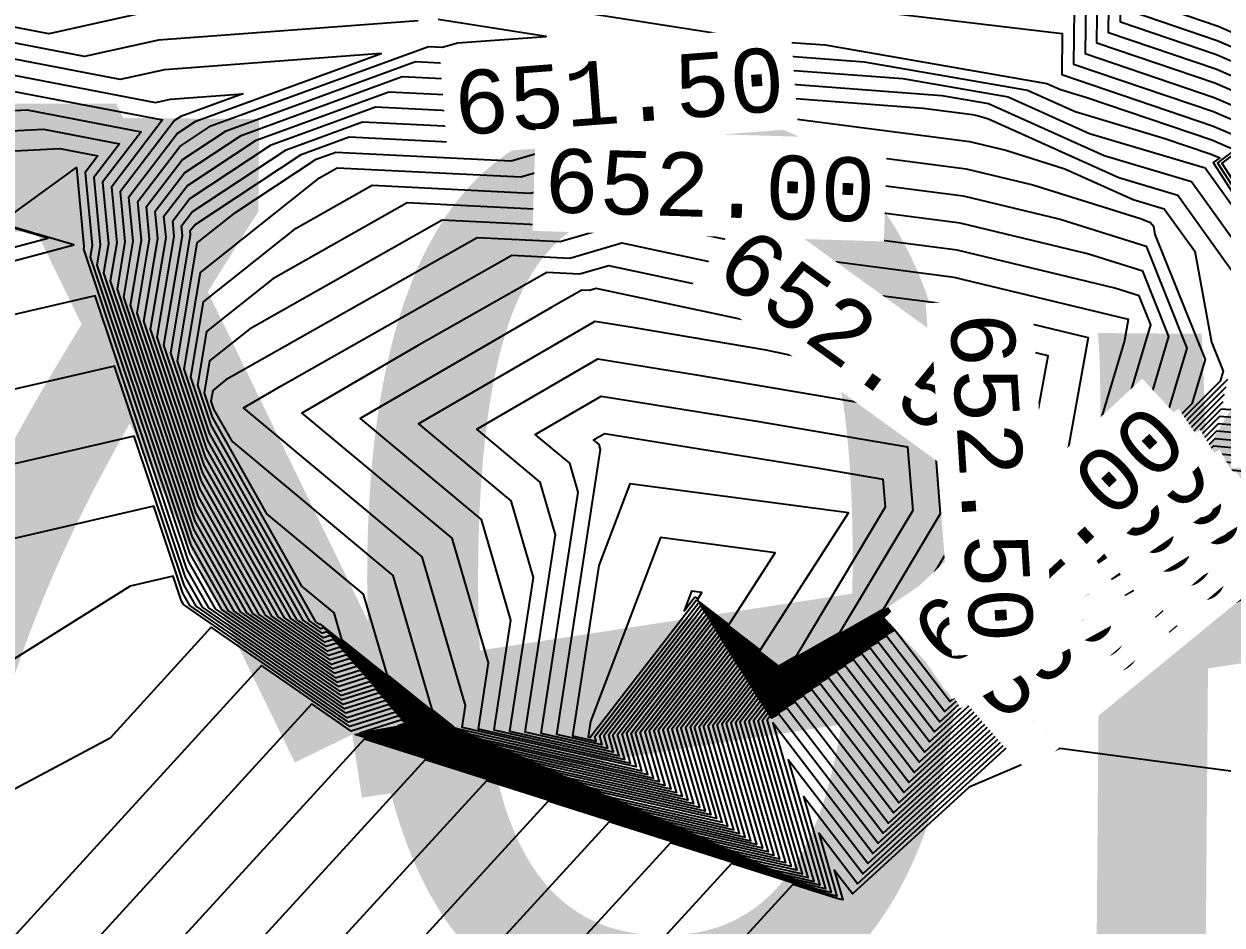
# Model space of a CAD drawing. Header units: inches. Extents: x 533200 to 542759, y 3594234 to 3596688.
# Drawn here: x 535918.295 to 535922.985, y 3595743.134 to 3595746.663 of the extents above; entities that cross this region are included whole.
import ezdxf
from ezdxf.enums import TextEntityAlignment as Align

# ---------------------------------------------------------------- set-up
doc = ezdxf.new("R2010")
doc.units = ezdxf.units.IN
doc.header["$MEASUREMENT"] = 0
for name, color, linetype in [('C-PROP-BNDY', 150, 'Continuous'), ('CVL_CURV_D', 1, 'Continuous'), ('CVL_CURV_G', 5, 'Continuous'), ('CVL_CURV_TX', 2, 'Continuous'), ('NO', 250, 'Continuous')]:
    doc.layers.add(name, color=color, linetype=linetype)
doc.styles.add('MONOTXT4', font='MONOTXT4.shx')
doc.styles.add('presentacion', font='arial.ttf')

msp = doc.modelspace()

# ---------------------------------------------------------------- linework, layer by layer
at = {"layer": 'C-PROP-BNDY', "color": 3, "linetype": 'Continuous', "lineweight": 30, "const_width": 0.5, "elevation": 649.42}
for points in [[(535926.7, 3595752.27), (535923.8, 3595752.71), (535920.09, 3595754.2), (535918.66, 3595753.12), (535916.03, 3595751.16), (535916.03, 3595751.16), (535912.91, 3595748.89), (535909.94, 3595746.89), (535910.11, 3595746.61), (535910.59, 3595745.92), (535912.57, 3595746.1), (535915.06, 3595745.07), (535916.52, 3595745.24), (535917.45, 3595746.1), (535918.5, 3595746.1), (535919.58, 3595743.88)], [(535919.58, 3595743.88), (535923.18, 3595744.43), (535923.58, 3595745.36), (535925.08, 3595746.71), (535928.42, 3595746.78)]]:
    msp.add_lwpolyline(points, dxfattribs=at)
at = {"layer": 'CVL_CURV_D', "color": 6, "linetype": 'Continuous'}
for points, elevation in [([(535923.5441, 3595748.1689), (535922.9512, 3595748.5173), (535922.4405, 3595748.8237), (535922.4562, 3595748.3504), (535922.2516, 3595748.2883), (535921.4351, 3595746.7347), (535922.3595, 3595746.6255), (535922.3575, 3595746.4646), (535922.9479, 3595746.2643), (535923.0944, 3595746.2012), (535922.9841, 3595746.1182), (535923.3408, 3595745.5651)], 651.1), ([(535923.586, 3595747.906), (535922.8079, 3595748.3633), (535922.5056, 3595748.5447), (535922.5149, 3595748.2645), (535922.3938, 3595748.2278), (535921.9106, 3595747.3083), (535922.4576, 3595747.2436), (535922.4492, 3595746.5465), (535922.954, 3595746.3752), (535923.1152, 3595746.3059)], 650.9), ([(535923.1045, 3595746.3673), (535922.9571, 3595746.4307), (535922.495, 3595746.5875), (535922.5067, 3595747.5527), (535922.1483, 3595747.5951), (535922.4649, 3595748.1975), (535922.5442, 3595748.2216), (535922.5381, 3595748.4051), (535922.7362, 3595748.2863), (535923.607, 3595747.7746)], 650.8), ([(535923.0939, 3595746.4286), (535922.9601, 3595746.4862), (535922.5408, 3595746.6285), (535922.5558, 3595747.8618), (535922.386, 3595747.8819), (535922.536, 3595748.1672), (535922.5736, 3595748.1786), (535922.5707, 3595748.2656), (535922.6645, 3595748.2093), (535923.6279, 3595747.6431)], 650.7), ([(535923.0833, 3595746.49), (535922.9632, 3595746.5417), (535922.5867, 3595746.6694), (535922.6044, 3595748.1275), (535923.5706, 3595747.5743)], 650.6), ([(535923.0621, 3595746.6127), (535922.9693, 3595746.6527), (535922.6783, 3595746.7514), (535922.692, 3595747.8781), (535923.4387, 3595747.4506)], 650.4), ([(535927.6045, 3595747.3873), (535925.3, 3595746.9315), (535924.9038, 3595746.8218), (535923.4868, 3595746.5342), (535923.2082, 3595746.5687), (535923.3565, 3595746.1294), (535923.3232, 3595746.1044), (535923.4086, 3595745.9719), (535923.5531, 3595745.3751), (535923.536, 3595745.1954), (535923.5077, 3595745.1724), (535923.1617, 3595744.5226), (535922.8545, 3595744.5492), (535922.8007, 3595744.4952), (535921.6185, 3595743.4144), (535921.226, 3595743.9256), (535921.41, 3595743.2908), (535921.3127, 3595743.3129), (535920.3464, 3595743.6193), (535919.0461, 3595742.1982), (535918.8611, 3595739.9828), (535919.0915, 3595739.142), (535921.6631, 3595738.2378)], 649.1), ([(535927.7762, 3595747.2595), (535925.1, 3595746.7301), (535925.064, 3595746.7202), (535923.4687, 3595746.3964), (535923.2786, 3595746.4199), (535923.3798, 3595746.1201), (535923.3571, 3595746.103), (535923.4154, 3595746.0125), (535923.5723, 3595745.3643), (535923.5538, 3595745.1692), (535923.5464, 3595745.1632), (535923.1735, 3595744.4628), (535922.8424, 3595744.4915), (535922.8334, 3595744.4825), (535921.5783, 3595743.3351), (535921.346, 3595743.6376), (535921.4549, 3595743.2619), (535921.3973, 3595743.275), (535920.8254, 3595743.4563), (535920.0559, 3595742.6152), (535919.9464, 3595741.3041), (535920.5605, 3595739.062), (535921.9361, 3595738.5784)], 648.9), ([(535917.5315, 3595741.5726), (535919.6279, 3595743.8637), (535921.1858, 3595743.3698), (535921.3427, 3595743.3341), (535921.1685, 3595743.9349), (535921.1988, 3595743.974), (535921.2223, 3595743.9559), (535921.3143, 3595744.0082), (535921.6788, 3595743.5335), (535922.7516, 3595744.5141), (535922.8727, 3595744.6357), (535923.144, 3595744.6122), (535923.4496, 3595745.1861), (535923.5094, 3595745.2348), (535923.5242, 3595745.3912), (535923.3985, 3595745.9108), (535923.2723, 3595746.1064), (535923.3214, 3595746.1434), (535923.1026, 3595746.7919), (535923.5138, 3595746.7409), (535924.6634, 3595746.9743), (535925.6, 3595747.2336)], 649.4), ([(535918.0363, 3595741.7811), (535919.8674, 3595743.7822), (535921.2281, 3595743.3508), (535921.3651, 3595743.3197), (535921.1863, 3595743.9367), (535921.2061, 3595743.9622), (535921.2215, 3595743.9504), (535921.2818, 3595743.9847), (535921.6587, 3595743.4938), (535922.7679, 3595744.5078), (535922.8666, 3595744.6068), (535923.1499, 3595744.5823), (535923.469, 3595745.1815), (535923.5183, 3595745.2217), (535923.5338, 3595745.3858), (535923.4019, 3595745.9312), (535923.2893, 3595746.1057), (535923.3331, 3595746.1388), (535923.1378, 3595746.7175), (535923.5048, 3595746.672), (535924.7435, 3595746.9235), (535925.5, 3595747.1329)], 649.3), ([(535918.5412, 3595741.9896), (535920.1069, 3595743.7007), (535921.2704, 3595743.3318), (535921.3876, 3595743.3052), (535921.204, 3595743.9384), (535921.2134, 3595743.9505), (535921.2207, 3595743.9449), (535921.2493, 3595743.9612), (535921.6386, 3595743.4541), (535922.7843, 3595744.5015), (535922.8606, 3595744.578), (535923.1558, 3595744.5524), (535923.4883, 3595745.1769), (535923.5271, 3595745.2086), (535923.5435, 3595745.3805), (535923.4053, 3595745.9515), (535923.3062, 3595746.1051), (535923.3448, 3595746.1341), (535923.173, 3595746.6431), (535923.4958, 3595746.6031), (535924.8236, 3595746.8727), (535925.4, 3595747.0322)], 649.2), ([(535923.0436, 3595745.1198), (535922.9755, 3595745.1257), (535922.4731, 3595744.6216), (535922.0207, 3595744.208), (535921.8669, 3595744.4082), (535921.2356, 3595744.0491), (535921.0744, 3595744.173), (535920.8668, 3595743.9052), (535920.9611, 3595743.5797), (535920.4665, 3595743.692), (535919.8175, 3595743.8978), (535919.9064, 3595743.9139), (535919.5582, 3595744.1927), (535919.4937, 3595744.1722), (535919.2404, 3595744.3472), (535918.98, 3595744.8098), (535918.738, 3595745.5301), (535918.7868, 3595745.8196), (535918.7745, 3595745.9482), (535918.9142, 3595746.1312), (535919.0859, 3595746.2448), (535919.8271, 3595746.5155), (535919.9714, 3595746.5084), (535920.1297, 3595746.5545), (535921.054, 3595746.618), (535919.9284, 3595746.7957)], 651.1), ([(535918.7986, 3595746.7143), (535918.3924, 3595746.6246), (535917.9866, 3595746.703)], 651.1), ([(535925.3991, 3595746.6209), (535925.0822, 3595746.2603), (535923.6774, 3595745.3129), (535923.7034, 3595745.1103), (535923.275, 3595744.6125), (535923.1794, 3595744.433), (535923.1314, 3595744.4371), (535922.5232, 3595744.1776), (535921.5582, 3595743.2954), (535921.406, 3595743.4936), (535921.4774, 3595743.2474), (535921.4396, 3595743.256), (535921.0649, 3595743.3748), (535920.5607, 3595742.8238), (535920.489, 3595741.9648), (535921.2951, 3595739.022), (535922.0726, 3595738.7486)], 648.8), ([(535923.0555, 3595745.0601), (535922.9634, 3595745.068), (535922.5059, 3595744.609), (535921.9805, 3595744.1286), (535921.8019, 3595744.3612), (535921.234, 3595744.0381), (535921.089, 3595744.1496), (535920.9023, 3595743.9087), (535921.006, 3595743.5508), (535920.5512, 3595743.6541), (535919.7892, 3595743.8957), (535919.8936, 3595743.9145), (535919.5837, 3595744.1627), (535919.504, 3595744.1374), (535919.1911, 3595744.3536), (535918.9695, 3595744.7471), (535918.6855, 3595745.5927), (535918.7225, 3595745.8125), (535918.7058, 3595745.9861), (535918.8947, 3595746.2334), (535918.9682, 3595746.2821), (535919.6932, 3595746.5468), (535918.8451, 3595746.4833), (535918.671, 3595746.4448), (535918.1149, 3595746.5522)], 650.9), ([(535919.9128, 3595743.9135), (535919.5455, 3595744.2076), (535919.4885, 3595744.1896), (535919.2651, 3595744.344), (535918.9852, 3595744.8411), (535918.7642, 3595745.4988), (535918.8189, 3595745.8232), (535918.8088, 3595745.9292), (535918.924, 3595746.0801), (535919.1447, 3595746.2262), (535919.7753, 3595746.4565), (535920.0097, 3595746.4448), (535920.2671, 3595746.5199), (535921.2964, 3595746.5905), (535921.4314, 3595746.5805), (535922.2995, 3595746.4295), (535922.3528, 3595746.4055), (535922.452, 3595746.376), (535922.9449, 3595746.2088), (535923.035, 3595746.17), (535922.9671, 3595746.1189), (535923.3375, 3595745.5447)], 651.2), ([(535919.9192, 3595743.9132), (535919.5328, 3595744.2226), (535919.4834, 3595744.207), (535919.2897, 3595744.3408), (535918.9904, 3595744.8724), (535918.7905, 3595745.4675), (535918.8511, 3595745.8268), (535918.8431, 3595745.9102), (535918.9338, 3595746.029), (535919.2035, 3595746.2075), (535919.7235, 3595746.3975), (535920.0481, 3595746.3813), (535920.4044, 3595746.4852), (535921.2236, 3595746.5415), (535921.5836, 3595746.5145), (535922.2233, 3595746.4033), (535922.4097, 3595746.3194), (535922.757, 3595746.216), (535922.9418, 3595746.1533), (535922.9756, 3595746.1387), (535922.9502, 3595746.1196), (535923.3341, 3595745.5244)], 651.3), ([(535925.798, 3595746.5095), (535925.0849, 3595745.6981), (535924.1645, 3595745.0774), (535924.1816, 3595744.9447), (535923.7939, 3595744.4943), (535923.5288, 3595743.6682), (535922.35, 3595743.825), (535921.9952, 3595743.6736), (535921.5381, 3595743.2557), (535921.466, 3595743.3496), (535921.4998, 3595743.233), (535921.4819, 3595743.2371), (535921.3044, 3595743.2933), (535921.0656, 3595743.0323), (535921.0316, 3595742.6254), (535922.0296, 3595738.982), (535922.2091, 3595738.9189), (535922.2507, 3595738.9189), (535922.4, 3595738.9157), (535923.9223, 3595738.9037), (535924.3371, 3595738.8395), (535924.9279, 3595738.1579)], 648.7), ([(535918.1791, 3595746.4769), (535918.8103, 3595746.3549), (535918.8684, 3595746.3678), (535919.1511, 3595746.3889), (535918.9094, 3595746.3007), (535918.8849, 3595746.2845), (535918.6715, 3595746.0051), (535918.6904, 3595745.8089), (535918.6592, 3595745.624), (535918.9643, 3595744.7158), (535919.1664, 3595744.3568), (535919.5091, 3595744.12), (535919.5964, 3595744.1477), (535919.8872, 3595743.9149), (535919.7751, 3595743.8946), (535920.5935, 3595743.6351), (535921.0285, 3595743.5363), (535920.92, 3595743.9104), (535921.0963, 3595744.1379), (535921.2332, 3595744.0327), (535921.7694, 3595744.3376), (535921.9603, 3595744.089), (535922.5222, 3595744.6026), (535922.9574, 3595745.0392), (535923.0614, 3595745.0302)], 650.8), ([(535919.9256, 3595743.9129), (535919.52, 3595744.2376), (535919.4783, 3595744.2243), (535919.3144, 3595744.3376), (535918.9956, 3595744.9037), (535918.8168, 3595745.4362), (535918.8832, 3595745.8304), (535918.8774, 3595745.8912), (535918.9436, 3595745.9779), (535919.2624, 3595746.1889), (535919.6717, 3595746.3384), (535920.0865, 3595746.3178), (535920.5417, 3595746.4505), (535921.1509, 3595746.4924), (535921.7359, 3595746.4486), (535922.1471, 3595746.3771), (535922.4666, 3595746.2332), (535922.9187, 3595746.0987), (535923.2, 3595745.7067)], 651.4), ([(535918.2433, 3595746.4015), (535918.8378, 3595746.2867), (535918.6372, 3595746.0241), (535918.6582, 3595745.8054), (535918.6329, 3595745.6554), (535918.9591, 3595744.6845), (535919.1418, 3595744.36), (535919.5142, 3595744.1026), (535919.6092, 3595744.1327), (535919.8808, 3595743.9152), (535919.7609, 3595743.8936), (535920.6358, 3595743.6162), (535921.0509, 3595743.5219), (535920.9378, 3595743.9122), (535921.1037, 3595744.1261), (535921.2325, 3595744.0272), (535921.7369, 3595744.3141), (535921.9402, 3595744.0493), (535922.5386, 3595744.5963), (535922.9513, 3595745.0104), (535923.0673, 3595745.0003)], 650.7), ([(535919.9384, 3595743.9122), (535919.4946, 3595744.2676), (535919.468, 3595744.2591), (535919.3637, 3595744.3312), (535919.0061, 3595744.9664), (535918.8693, 3595745.3735), (535918.9475, 3595745.8375), (535918.946, 3595745.8533), (535918.9632, 3595745.8758), (535919.38, 3595746.1517), (535919.5681, 3595746.2204), (535920.1632, 3595746.1908), (535920.8164, 3595746.3812), (535921.0055, 3595746.3942), (535921.8155, 3595746.3336), (535922.0076, 3595746.3087), (535922.0313, 3595746.303), (535922.07, 3595746.2909), (535922.5805, 3595746.0609), (535922.812, 3595745.992), (535923.0392, 3595745.6754)], 651.6), ([(535917.4844, 3595746.2829), (535918.3075, 3595746.3261), (535918.7533, 3595746.24), (535918.6029, 3595746.0431), (535918.6261, 3595745.8018), (535918.6067, 3595745.6867), (535918.9539, 3595744.6531), (535919.1171, 3595744.3632), (535919.5194, 3595744.0852), (535919.6219, 3595744.1178), (535919.8744, 3595743.9156), (535919.7468, 3595743.8925), (535920.6781, 3595743.5972), (535921.0734, 3595743.5074), (535920.9555, 3595743.9139), (535921.111, 3595744.1144), (535921.2317, 3595744.0217), (535921.7044, 3595744.2906), (535921.9201, 3595744.0096), (535922.555, 3595744.59), (535922.9453, 3595744.9816), (535923.0732, 3595744.9705)], 650.6), ([(535919.9448, 3595743.9119), (535919.4818, 3595744.2825), (535919.4628, 3595744.2765), (535919.3884, 3595744.328), (535919.0113, 3595744.9977), (535918.8956, 3595745.3422), (535918.9736, 3595745.8053), (535919.123, 3595745.924), (535919.4388, 3595746.133), (535919.5163, 3595746.1613), (535920.2016, 3595746.1272), (535920.935, 3595746.3411), (535920.9496, 3595746.338), (535921.9957, 3595746.2023), (535922.138, 3595746.168), (535922.37, 3595746.0952), (535922.6374, 3595745.9748), (535922.7587, 3595745.9387), (535922.8777, 3595745.7728), (535922.9436, 3595745.4164), (535922.9888, 3595745.3035), (535922.9769, 3595745.2636), (535922.3748, 3595744.6595), (535922.1413, 3595744.4461), (535922.062, 3595744.5494), (535921.2403, 3595744.082), (535921.0305, 3595744.2432), (535920.7603, 3595743.8947), (535920.8265, 3595743.6663), (535920.2127, 3595743.8057), (535919.9023, 3595743.9042), (535919.9448, 3595743.9119)], 651.7), ([(535919.9512, 3595743.9115), (535919.4691, 3595744.2975), (535919.4577, 3595744.2939), (535919.413, 3595744.3248), (535919.0165, 3595745.029), (535918.9218, 3595745.3109), (535918.9857, 3595745.6898), (535919.4525, 3595746.0606), (535919.5211, 3595746.0995), (535920.2399, 3595746.0637), (535920.885, 3595746.2518), (535921.0455, 3595746.2176), (535921.9838, 3595746.0959), (535922.2447, 3595746.033), (535922.67, 3595745.8996), (535922.6943, 3595745.8886), (535922.7053, 3595745.8853), (535922.7162, 3595745.8703), (535922.7221, 3595745.8379), (535922.9182, 3595745.3486), (535922.8664, 3595745.1755), (535922.3584, 3595744.6659), (535922.1614, 3595744.4857), (535922.0945, 3595744.5729), (535921.2411, 3595744.0875), (535921.0232, 3595744.2549), (535920.7425, 3595743.8929), (535920.804, 3595743.6808), (535920.1704, 3595743.8247), (535919.9164, 3595743.9052), (535919.9512, 3595743.9115)], 651.8), ([(535917.4545, 3595746.1239), (535918.4358, 3595746.1754), (535918.5844, 3595746.1467), (535918.5343, 3595746.081), (535918.5618, 3595745.7946), (535918.5541, 3595745.7493), (535918.9434, 3595744.5905), (535919.0678, 3595744.3695), (535919.5296, 3595744.0504), (535919.6474, 3595744.0878), (535919.8616, 3595743.9162), (535919.7185, 3595743.8904), (535920.7627, 3595743.5593), (535921.1182, 3595743.4786), (535920.991, 3595743.9174), (535921.1256, 3595744.091), (535921.2301, 3595744.0107), (535921.6393, 3595744.2435), (535921.8799, 3595743.9302), (535922.5878, 3595744.5774), (535922.9332, 3595744.9239), (535923.085, 3595744.9108)], 650.4), ([(535919.9576, 3595743.9112), (535919.4564, 3595744.3125), (535919.4526, 3595744.3113), (535919.4377, 3595744.3216), (535919.0217, 3595745.0604), (535918.9481, 3595745.2796), (535918.9978, 3595745.5743), (535919.3608, 3595745.8627), (535919.6579, 3595746.0311), (535920.2783, 3595746.0002), (535920.835, 3595746.1625), (535921.1414, 3595746.0971), (535921.9718, 3595745.9894), (535922.3513, 3595745.898), (535922.6878, 3595745.7924), (535922.8476, 3595745.3937), (535922.756, 3595745.0875), (535922.3421, 3595744.6722), (535922.1815, 3595744.5254), (535922.127, 3595744.5965), (535921.2419, 3595744.093), (535921.0159, 3595744.2666), (535920.7248, 3595743.8912), (535920.7816, 3595743.6952), (535920.1281, 3595743.8437), (535919.9305, 3595743.9063), (535919.9576, 3595743.9112)], 651.9), ([(535916.5702, 3595745.2853), (535918.4897, 3595745.7979), (535918.199, 3595745.883), (535918.5, 3595746.1), (535918.5296, 3595745.7911), (535918.5279, 3595745.7806), (535918.9382, 3595744.5592), (535919.0432, 3595744.3727), (535919.5348, 3595744.033), (535919.6601, 3595744.0728), (535919.8553, 3595743.9166), (535919.7044, 3595743.8893), (535920.805, 3595743.5404), (535921.1407, 3595743.4641), (535921.0088, 3595743.9192), (535921.1329, 3595744.0793), (535921.2293, 3595744.0052), (535921.6068, 3595744.22), (535921.8598, 3595743.8906), (535922.6041, 3595744.571), (535922.9271, 3595744.8951), (535923.0909, 3595744.8809)], 650.3), ([(535916.6538, 3595745.3607), (535918.3888, 3595745.824), (535917.4497, 3595746.0991)], 650.4), ([(535919.715, 3595744.115), (535919.9704, 3595743.9105), (535919.9588, 3595743.9084), (535920.0435, 3595743.8816), (535920.7367, 3595743.7241), (535920.6893, 3595743.8877), (535921.0012, 3595744.29), (535921.2434, 3595744.1039), (535922.192, 3595744.6435), (535922.2217, 3595744.6048), (535922.3093, 3595744.6848), (535922.5351, 3595744.9113), (535922.7065, 3595745.4839), (535922.6608, 3595745.5978), (535922.5647, 3595745.628), (535921.948, 3595745.7766), (535921.3333, 3595745.8563), (535920.735, 3595745.9839), (535920.355, 3595745.8731), (535919.9316, 3595745.8942), (535919.1775, 3595745.4669), (535919.0219, 3595745.3433), (535919.0006, 3595745.217), (535919.0322, 3595745.123), (535919.245, 3595744.745), (535919.6232, 3595744.4298), (535919.715, 3595744.115)], 652.1), ([(535919.8917, 3595743.9783), (535919.9768, 3595743.9102), (535919.9729, 3595743.9095), (535920.0012, 3595743.9005), (535920.7142, 3595743.7386), (535920.6715, 3595743.8859), (535920.9939, 3595744.3018), (535921.2442, 3595744.1094), (535922.2245, 3595744.6671), (535922.2418, 3595744.6445), (535922.2929, 3595744.6911), (535922.4246, 3595744.8233), (535922.6025, 3595745.4175), (535922.6186, 3595745.5057), (535921.9361, 3595745.6702), (535921.4292, 3595745.7359), (535920.685, 3595745.8946), (535920.3934, 3595745.8096), (535920.0684, 3595745.8258), (535919.0858, 3595745.269), (535919.034, 3595745.2278), (535919.0269, 3595745.1857), (535919.0374, 3595745.1543), (535919.1083, 3595745.0283), (535919.7387, 3595744.503), (535919.8917, 3595743.9783)], 652.2), ([(535922.4614, 3595745.4343), (535922.365, 3595744.905), (535922.3142, 3595744.7352), (535922.2766, 3595744.6975), (535922.262, 3595744.6841), (535922.257, 3595744.6906), (535921.245, 3595744.1149), (535920.9866, 3595744.3135), (535920.6538, 3595743.8842), (535920.6918, 3595743.753), (535920.0108, 3595743.9077), (535920.024, 3595743.9936), (535919.8541, 3595744.5762), (535919.1542, 3595745.1596), (535919.3043, 3595745.2468), (535920.2053, 3595745.7574), (535920.4318, 3595745.7461), (535920.635, 3595745.8054), (535921.5251, 3595745.6155), (535921.9241, 3595745.5638), (535922.4614, 3595745.4343)], 652.3), ([(535922.1991, 3595744.7855), (535922.3043, 3595745.3629), (535921.9122, 3595745.4573), (535921.621, 3595745.4951), (535920.585, 3595745.7161), (535920.4701, 3595745.6826), (535920.3421, 3595745.6889), (535919.8329, 3595745.4004), (535919.3825, 3595745.1387), (535919.9696, 3595744.6494), (535920.1121, 3595744.1607), (535920.0724, 3595743.903), (535920.6694, 3595743.7674), (535920.636, 3595743.8824), (535920.9793, 3595744.3252), (535921.2458, 3595744.1204), (535922.168, 3595744.645), (535922.2053, 3595744.7075), (535922.1991, 3595744.7855)], 652.4), ([(535923.0968, 3595744.851), (535922.9211, 3595744.8663), (535922.6205, 3595744.5647), (535921.8397, 3595743.8509), (535921.5743, 3595744.1965), (535921.2285, 3595743.9998), (535921.1402, 3595744.0676), (535921.0265, 3595743.9209), (535921.1631, 3595743.4497), (535920.8473, 3595743.5214), (535919.6902, 3595743.8883), (535919.8489, 3595743.9169), (535919.6728, 3595744.0578), (535919.5399, 3595744.0157), (535919.0185, 3595744.3759), (535918.933, 3595744.5278), (535918.5735, 3595745.5978), (535916.7192, 3595745.1692)], 650.2), ([(535921.9627, 3595745.0703), (535921.99, 3595745.22), (535921.8883, 3595745.2445), (535921.8129, 3595745.2543), (535921.2, 3595745.385), (535920.6849, 3595745.4724), (535920.529, 3595745.4977), (535919.8393, 3595745.0969), (535920.2005, 3595744.7958), (535920.2882, 3595744.4951), (535920.1957, 3595743.8937), (535920.6245, 3595743.7963), (535920.6005, 3595743.8789), (535920.9646, 3595744.3486), (535921.2473, 3595744.1314), (535921.828, 3595744.4617), (535921.9897, 3595744.7325), (535921.9627, 3595745.0703)], 652.6), ([(535921.2481, 3595744.1368), (535920.9573, 3595744.3603), (535920.5828, 3595743.8772), (535920.602, 3595743.8108), (535920.2573, 3595743.8891), (535920.3763, 3595744.6622), (535920.316, 3595744.869), (535920.0676, 3595745.076), (535920.5418, 3595745.3515), (535920.9204, 3595745.2902), (535921.851, 3595745.1323), (535921.8819, 3595744.745), (535921.658, 3595744.37), (535921.2481, 3595744.1368)], 652.7), ([(535923.1027, 3595744.8212), (535922.915, 3595744.8374), (535922.6369, 3595744.5584), (535921.8196, 3595743.8112), (535921.5418, 3595744.1729), (535921.2278, 3595743.9943), (535921.1476, 3595744.0559), (535921.0443, 3595743.9227), (535921.1856, 3595743.4352), (535920.8896, 3595743.5024), (535919.6761, 3595743.8872), (535919.8425, 3595743.9172), (535919.6856, 3595744.0428), (535919.5451, 3595743.9983), (535918.9938, 3595744.3791), (535918.9278, 3595744.4965), (535918.65, 3595745.3233), (535917.2171, 3595744.9921)], 650.1), ([(535923.0058, 3595745.2698), (535922.3912, 3595744.6532), (535922.1212, 3595744.4064), (535922.0294, 3595744.5259), (535921.2395, 3595744.0765), (535921.0378, 3595744.2315), (535920.778, 3595743.8964), (535920.8489, 3595743.6519), (535920.255, 3595743.7868), (535919.8881, 3595743.9031), (535919.9384, 3595743.9122)], 651.6), ([(535922.9937, 3595745.2122), (535922.424, 3595744.6406), (535922.081, 3595744.327), (535921.9644, 3595744.4788), (535921.2379, 3595744.0656), (535921.0524, 3595744.2081), (535920.8135, 3595743.8999), (535920.8938, 3595743.623), (535920.3396, 3595743.7489), (535919.8599, 3595743.901), (535919.9256, 3595743.9129)], 651.4), ([(535921.2489, 3595744.1423), (535920.95, 3595744.372), (535920.565, 3595743.8754), (535920.5796, 3595743.8252), (535920.319, 3595743.8844), (535920.4643, 3595744.8294), (535920.4314, 3595744.9422), (535920.296, 3595745.0551), (535920.5546, 3595745.2054), (535921.156, 3595745.108), (535921.7542, 3595745.0065), (535921.7741, 3595744.7575), (535921.488, 3595744.2783), (535921.2489, 3595744.1423)], 652.8), ([(535923.0377, 3595745.1497), (535922.9816, 3595745.1545), (535922.4567, 3595744.6279), (535922.0408, 3595744.2477), (535921.8994, 3595744.4318), (535921.2364, 3595744.0546), (535921.0671, 3595744.1847), (535920.849, 3595743.9034), (535920.9387, 3595743.5941), (535920.4242, 3595743.711), (535919.8316, 3595743.8989), (535919.9128, 3595743.9135)], 651.2), ([(535922.9876, 3595745.1833), (535922.4403, 3595744.6343), (535922.0609, 3595744.2873), (535921.9319, 3595744.4553), (535921.2372, 3595744.0601), (535921.0598, 3595744.1964), (535920.8313, 3595743.9017), (535920.9162, 3595743.6086), (535920.3819, 3595743.7299), (535919.8457, 3595743.8999), (535919.9192, 3595743.9132)], 651.3), ([(535921.2497, 3595744.1478), (535920.9427, 3595744.3837), (535920.5473, 3595743.8737), (535920.5571, 3595743.8397), (535920.3806, 3595743.8798), (535920.5524, 3595744.9966), (535920.5469, 3595745.0154), (535920.5243, 3595745.0342), (535920.5674, 3595745.0592), (535921.3916, 3595744.9258), (535921.6574, 3595744.8806), (535921.6663, 3595744.77), (535921.318, 3595744.1867), (535921.2497, 3595744.1478)], 652.9), ([(535923.1145, 3595744.7615), (535922.9029, 3595744.7798), (535922.6697, 3595744.5457), (535921.7794, 3595743.7318), (535921.4768, 3595744.1259), (535921.2262, 3595743.9833), (535921.1622, 3595744.0325), (535921.0798, 3595743.9262), (535921.2305, 3595743.4063), (535920.9742, 3595743.4645), (535919.6478, 3595743.8851), (535919.8297, 3595743.9179), (535919.711, 3595744.0129), (535919.5553, 3595743.9635), (535918.9445, 3595744.3855), (535918.9173, 3595744.4339), (535918.8029, 3595744.7743), (535918.2129, 3595744.6379)], 649.9), ([(535923.1204, 3595744.7316), (535922.8969, 3595744.751), (535922.686, 3595744.5394), (535921.7593, 3595743.6922), (535921.4443, 3595744.1024), (535921.2254, 3595743.9778), (535921.1695, 3595744.0208), (535921.0975, 3595743.9279), (535921.2529, 3595743.3919), (535921.0165, 3595743.4456), (535919.6337, 3595743.884), (535919.8233, 3595743.9182), (535919.7238, 3595743.9979), (535919.5605, 3595743.9461), (535918.9199, 3595744.3887), (535918.9121, 3595744.4025), (535918.8794, 3595744.4998), (535918.7108, 3595744.4608), (535916.6806, 3595743.1867)], 649.8), ([(535923.1263, 3595744.7017), (535922.8908, 3595744.7221), (535922.7024, 3595744.5331), (535921.7392, 3595743.6525), (535921.4118, 3595744.0788), (535921.2246, 3595743.9723), (535921.1768, 3595744.0091), (535921.1153, 3595743.9297), (535921.2754, 3595743.3774), (535921.0588, 3595743.4266), (535919.6196, 3595743.883), (535919.8169, 3595743.9186), (535919.7365, 3595743.9829), (535919.5656, 3595743.9287), (535919.0282, 3595744.3), (535918.6318, 3595743.8664), (535918.046, 3595743.554)], 649.7), ([(535923.1322, 3595744.6719), (535922.8848, 3595744.6933), (535922.7188, 3595744.5268), (535921.7191, 3595743.6128), (535921.3793, 3595744.0553), (535921.2238, 3595743.9669), (535921.1841, 3595743.9974), (535921.133, 3595743.9314), (535921.2978, 3595743.363), (535921.1012, 3595743.4077), (535919.6054, 3595743.8819), (535919.8105, 3595743.9189), (535919.7493, 3595743.9679), (535919.5708, 3595743.9113), (535919.2253, 3595744.15), (535918.1682, 3595742.9936)], 649.6), ([(535920.928, 3595744.4071), (535921.0544, 3595744.31), (535921.2357, 3595744.5922), (535920.7872, 3595744.6514), (535920.5132, 3595743.9311), (535920.5038, 3595743.8705), (535920.5122, 3595743.8686), (535920.5118, 3595743.8702), (535920.928, 3595744.4071)], 653.1), ([(535920.9207, 3595744.4188), (535920.9322, 3595744.41), (535920.9487, 3595744.4357), (535920.9079, 3595744.441), (535920.879, 3595744.365), (535920.9207, 3595744.4188)], 653.2), ([(535919.7977, 3595743.9196), (535919.7747, 3595743.938), (535919.61, 3595743.8857), (535919.7977, 3595743.9196)], 649.4), ([(535919.7913, 3595743.9199), (535919.7875, 3595743.923), (535919.76, 3595743.9143), (535919.7913, 3595743.9199)], 649.3)]:
    msp.add_lwpolyline(points, dxfattribs=dict(at, elevation=elevation))
at = {"layer": 'CVL_CURV_G', "color": 5, "linetype": 'Continuous'}
for points, elevation in [([(535923.565, 3595748.0374), (535922.8796, 3595748.4403), (535922.473, 3595748.6842), (535922.4855, 3595748.3074), (535922.3227, 3595748.2581), (535921.6728, 3595747.0215), (535922.4085, 3595746.9345), (535922.4033, 3595746.5056), (535922.951, 3595746.3198), (535923.1258, 3595746.2445)], 651), ([(535923.0727, 3595746.5514), (535922.9662, 3595746.5972), (535922.6325, 3595746.7104), (535922.6482, 3595748.0028), (535923.5046, 3595747.5125)], 650.5), ([(535927.6903, 3595747.3234), (535925.2, 3595746.8308), (535924.9839, 3595746.771), (535923.4777, 3595746.4653), (535923.2434, 3595746.4943), (535923.3681, 3595746.1247), (535923.3401, 3595746.1037), (535923.412, 3595745.9922), (535923.5627, 3595745.3697), (535923.5449, 3595745.1823), (535923.5271, 3595745.1678), (535923.1676, 3595744.4927), (535922.8485, 3595744.5204), (535922.8171, 3595744.4889), (535921.5984, 3595743.3747), (535921.286, 3595743.7816), (535921.4325, 3595743.2763), (535921.355, 3595743.2939), (535920.5859, 3595743.5378), (535919.551, 3595742.4067), (535919.4038, 3595740.6434), (535919.826, 3595739.102), (535921.7996, 3595738.4081)], 649), ([(535919.8375, 3595746.6749), (535918.8219, 3595746.5988), (535918.5317, 3595746.5347), (535918.0507, 3595746.6276)], 651), ([(535923.0495, 3595745.0899), (535922.9695, 3595745.0969), (535922.4895, 3595744.6153), (535922.0006, 3595744.1683), (535921.8344, 3595744.3847), (535921.2348, 3595744.0436), (535921.0817, 3595744.1613), (535920.8845, 3595743.9069), (535920.9836, 3595743.5652), (535920.5088, 3595743.673), (535919.8033, 3595743.8967), (535919.9, 3595743.9142), (535919.571, 3595744.1777), (535919.4988, 3595744.1548), (535919.2158, 3595744.3504), (535918.9747, 3595744.7784), (535918.7117, 3595745.5614), (535918.7546, 3595745.8161), (535918.7401, 3595745.9672), (535918.9045, 3595746.1823), (535919.0271, 3595746.2634), (535919.8789, 3595746.5746), (535919.933, 3595746.5719), (535919.9924, 3595746.5892), (535920.339, 3595746.613), (535919.9169, 3595746.6797)], 651), ([(535919.932, 3595743.9125), (535919.5073, 3595744.2526), (535919.4731, 3595744.2417), (535919.339, 3595744.3344), (535919.0008, 3595744.9351), (535918.843, 3595745.4048), (535918.9154, 3595745.8339), (535918.9117, 3595745.8723), (535918.9534, 3595745.9268), (535919.3212, 3595746.1703), (535919.6199, 3595746.2794), (535920.1248, 3595746.2543), (535920.6791, 3595746.4159), (535921.0782, 3595746.4433), (535921.8882, 3595746.3827), (535922.071, 3595746.351), (535922.5235, 3595746.1471), (535922.8653, 3595746.0453), (535923.2008, 3595745.5779)], 651.5), ([(535917.4694, 3595746.2034), (535918.3716, 3595746.2507), (535918.6689, 3595746.1933), (535918.5686, 3595746.062), (535918.5939, 3595745.7982), (535918.5804, 3595745.718), (535918.9486, 3595744.6218), (535919.0925, 3595744.3663), (535919.5245, 3595744.0678), (535919.6346, 3595744.1028), (535919.868, 3595743.9159), (535919.7327, 3595743.8914), (535920.7204, 3595743.5783), (535921.0958, 3595743.493), (535920.9733, 3595743.9157), (535921.1183, 3595744.1027), (535921.2309, 3595744.0162), (535921.6719, 3595744.2671), (535921.9, 3595743.9699), (535922.5714, 3595744.5837), (535922.9392, 3595744.9527), (535923.0791, 3595744.9406)], 650.5), ([(535919.5383, 3595744.2517), (535919.964, 3595743.9108), (535919.9447, 3595743.9073), (535920.0858, 3595743.8626), (535920.7591, 3595743.7097), (535920.707, 3595743.8894), (535921.0085, 3595744.2783), (535921.2426, 3595744.0985), (535922.1595, 3595744.62), (535922.2016, 3595744.5651), (535922.3257, 3595744.6785), (535922.6455, 3595744.9994), (535922.7771, 3595745.4388), (535922.6743, 3595745.6951), (535922.458, 3595745.763), (535921.9599, 3595745.883), (535921.2373, 3595745.9767), (535920.785, 3595746.0732), (535920.3167, 3595745.9367), (535919.7947, 3595745.9626), (535919.2692, 3595745.6648), (535919.0098, 3595745.4588), (535918.9743, 3595745.2483), (535919.0269, 3595745.0917), (535919.3817, 3595744.4617), (535919.5077, 3595744.3566), (535919.5383, 3595744.2517)], 652), ([(535922.0809, 3595744.9279), (535922.1471, 3595745.2914), (535921.9003, 3595745.3509), (535921.7169, 3595745.3747), (535920.535, 3595745.6268), (535920.5085, 3595745.6191), (535920.4789, 3595745.6205), (535920.3614, 3595745.5539), (535919.6109, 3595745.1178), (535920.0851, 3595744.7226), (535920.2001, 3595744.3279), (535920.1341, 3595743.8984), (535920.6469, 3595743.7819), (535920.6183, 3595743.8807), (535920.972, 3595744.3369), (535921.2466, 3595744.1259), (535921.998, 3595744.5533), (535922.0975, 3595744.72), (535922.0809, 3595744.9279)], 652.5), ([(535922.9997, 3595745.241), (535922.4076, 3595744.6469), (535922.1011, 3595744.3667), (535921.9969, 3595744.5024), (535921.2387, 3595744.071), (535921.0451, 3595744.2198), (535920.7958, 3595743.8982), (535920.8714, 3595743.6374), (535920.2973, 3595743.7678), (535919.874, 3595743.902), (535919.932, 3595743.9125)], 651.5), ([(535923.1086, 3595744.7913), (535922.909, 3595744.8086), (535922.6533, 3595744.5521), (535921.7995, 3595743.7715), (535921.5093, 3595744.1494), (535921.227, 3595743.9888), (535921.1549, 3595744.0442), (535921.062, 3595743.9244), (535921.208, 3595743.4208), (535920.9319, 3595743.4835), (535919.662, 3595743.8861), (535919.8361, 3595743.9176), (535919.6983, 3595744.0279), (535919.5502, 3595743.9809), (535918.9692, 3595744.3823), (535918.9225, 3595744.4652), (535918.7265, 3595745.0488), (535917.715, 3595744.815)], 650), ([(535920.9354, 3595744.3954), (535921.1767, 3595744.21), (535921.5226, 3595744.7487), (535920.6666, 3595744.8617), (535920.5447, 3595744.5416), (535920.4422, 3595743.8751), (535920.5347, 3595743.8541), (535920.5295, 3595743.8719), (535920.9354, 3595744.3954)], 653), ([(535923.1381, 3595744.642), (535922.8787, 3595744.6645), (535922.7352, 3595744.5205), (535921.699, 3595743.5731), (535921.3468, 3595744.0318), (535921.2231, 3595743.9614), (535921.1915, 3595743.9857), (535921.1508, 3595743.9332), (535921.3202, 3595743.3486), (535921.1435, 3595743.3887), (535919.5913, 3595743.8808), (535919.8041, 3595743.9193), (535919.762, 3595743.953), (535919.5759, 3595743.8939), (535919.4224, 3595744), (535917.7045, 3595742.1209)], 649.5)]:
    msp.add_lwpolyline(points, dxfattribs=dict(at, elevation=elevation))

# ---------------------------------------------------------------- texts
at = {"layer": 'NO', "color": 0, "style": 'presentacion'}
msp.add_text('1319.470m²', height=3.5, rotation=359.5516, dxfattribs=at).set_placement((535901.7623, 3595742.9269))

# ---------------------------------------------------------------- next in the draw order: wipeouts: each hides what was drawn before it
at = {"color": 8}
for points, z in [([(535919.9533, 3595746.1483), (535921.3255, 3595746.2526), (535921.2952, 3595746.6515), (535919.923, 3595746.5471)], 651.5), ([(535923.0377, 3595744.9104), (535921.973, 3595744.0385), (535922.2264, 3595743.729), (535923.2912, 3595744.6009)], 649)]:
    msp.add_wipeout(points, dxfattribs=at).translate(0, 0, z).dxf.layer = 'CVL_CURV_TX'

# ---------------------------------------------------------------- next in the draw order: texts
at = {"layer": 'CVL_CURV_TX', "color": 2, "style": 'MONOTXT4'}
for s, rotation, p in [('651.50', 4.3477, (535920.6242, 3595746.3999, 651.5)), ('649.00', 39.3104, (535922.6321, 3595744.3197, 649))]:
    msp.add_text(s, height=0.25, rotation=rotation, dxfattribs=at).set_placement(p, align=Align.MIDDLE)

# ---------------------------------------------------------------- next in the draw order: wipeouts: each hides what was drawn before it
at = {"color": 8}
for points, z in [([(535921.6734, 3595746.211), (535920.2978, 3595746.2522), (535920.2858, 3595745.8524), (535921.6614, 3595745.8112)], 652), ([(535922.9753, 3595744.9722), (535921.9221, 3595744.0864), (535922.1796, 3595743.7803), (535923.2328, 3595744.6661)], 649.5)]:
    msp.add_wipeout(points, dxfattribs=at).translate(0, 0, z).dxf.layer = 'CVL_CURV_TX'

# ---------------------------------------------------------------- next in the draw order: texts
at = {"layer": 'CVL_CURV_TX', "color": 2, "style": 'MONOTXT4'}
for s, rotation, p in [('652.00', 358.285, (535920.9796, 3595746.0317, 652)), ('649.50', 40.0639, (535922.5775, 3595744.3763, 649.5))]:
    msp.add_text(s, height=0.25, rotation=rotation, dxfattribs=at).set_placement(p, align=Align.MIDDLE)

# ---------------------------------------------------------------- next in the draw order: wipeouts: each hides what was drawn before it
at = {"color": 8}
msp.add_wipeout([(535922.913, 3595745.0339), (535921.8713, 3595744.1345), (535922.1327, 3595743.8318), (535923.1744, 3595744.7311)], dxfattribs=at).translate(0, 0, 650).dxf.layer = 'CVL_CURV_TX'

# ---------------------------------------------------------------- next in the draw order: texts
at = {"layer": 'CVL_CURV_TX', "color": 2, "style": 'MONOTXT4'}
msp.add_text('650.00', height=0.25, rotation=40.8085, dxfattribs=at).set_placement((535922.5229, 3595744.4328, 650), align=Align.MIDDLE)

# ---------------------------------------------------------------- next in the draw order: wipeouts: each hides what was drawn before it
at = {"color": 8}
msp.add_wipeout([(535921.9608, 3595743.9835), (535923.1678, 3595744.6445), (535922.9757, 3595744.9953), (535921.7687, 3595744.3343)], dxfattribs=at).translate(0, 0, 650.5).dxf.layer = 'CVL_CURV_TX'

# ---------------------------------------------------------------- next in the draw order: texts
at = {"layer": 'CVL_CURV_TX', "color": 2, "style": 'MONOTXT4'}
msp.add_text('650.50', height=0.25, rotation=28.7081, dxfattribs=at).set_placement((535922.4683, 3595744.4894, 650.5), align=Align.MIDDLE)

# ---------------------------------------------------------------- next in the draw order: wipeouts: each hides what was drawn before it
at = {"color": 8}
msp.add_wipeout([(535922.8986, 3595745.0735), (535921.7215, 3595744.3606), (535921.9287, 3595744.0185), (535923.1058, 3595744.7313)], dxfattribs=at).translate(0, 0, 651).dxf.layer = 'CVL_CURV_TX'

# ---------------------------------------------------------------- next in the draw order: texts
at = {"layer": 'CVL_CURV_TX', "color": 2, "style": 'MONOTXT4'}
msp.add_text('651.00', height=0.25, rotation=31.1982, dxfattribs=at).set_placement((535922.4137, 3595744.546, 651), align=Align.MIDDLE)

# ---------------------------------------------------------------- next in the draw order: wipeouts: each hides what was drawn before it
at = {"color": 8}
msp.add_wipeout([(535922.8145, 3595745.1558), (535921.6781, 3595744.3796), (535921.9037, 3595744.0493), (535923.0401, 3595744.8255)], dxfattribs=at).translate(0, 0, 651.5).dxf.layer = 'CVL_CURV_TX'

# ---------------------------------------------------------------- next in the draw order: texts
at = {"layer": 'CVL_CURV_TX', "color": 2, "style": 'MONOTXT4'}
msp.add_text('651.50', height=0.25, rotation=34.3343, dxfattribs=at).set_placement((535922.3591, 3595744.6025, 651.5), align=Align.MIDDLE)

# ---------------------------------------------------------------- next in the draw order: wipeouts: each hides what was drawn before it
at = {"color": 8}
msp.add_wipeout([(535921.9366, 3595744.0441), (535922.9446, 3595744.9811), (535922.6723, 3595745.2741), (535921.6643, 3595744.3371)], dxfattribs=at).translate(0, 0, 652).dxf.layer = 'CVL_CURV_TX'

# ---------------------------------------------------------------- next in the draw order: texts
at = {"layer": 'CVL_CURV_TX', "color": 2, "style": 'MONOTXT4'}
msp.add_text('652.00', height=0.25, rotation=42.9087, dxfattribs=at).set_placement((535922.3045, 3595744.6591, 652), align=Align.MIDDLE)

# ---------------------------------------------------------------- next in the draw order: wipeouts: each hides what was drawn before it
at = {"color": 8}
msp.add_wipeout([(535921.9375, 3595744.0432), (535922.9456, 3595744.9801), (535922.6732, 3595745.2731), (535921.6652, 3595744.3362)], dxfattribs=at).translate(0, 0, 652).dxf.layer = 'CVL_CURV_TX'

# ---------------------------------------------------------------- next in the draw order: texts
at = {"layer": 'CVL_CURV_TX', "color": 2, "style": 'MONOTXT4'}
msp.add_text('652.00', height=0.25, rotation=42.9058, dxfattribs=at).set_placement((535922.3054, 3595744.6581, 652), align=Align.MIDDLE)

# ---------------------------------------------------------------- next in the draw order: wipeouts: each hides what was drawn before it
at = {"color": 8}
msp.add_wipeout([(535921.8247, 3595745.568), (535921.9269, 3595744.1956), (535922.3258, 3595744.2253), (535922.2236, 3595745.5977)], dxfattribs=at).translate(0, 0, 652.5).dxf.layer = 'CVL_CURV_TX'

# ---------------------------------------------------------------- next in the draw order: texts
at = {"layer": 'CVL_CURV_TX', "color": 2, "style": 'MONOTXT4'}
msp.add_text('652.50', height=0.25, rotation=274.2593, dxfattribs=at).set_placement((535922.0752, 3595744.8966, 652.5), align=Align.MIDDLE)

# ---------------------------------------------------------------- next in the draw order: wipeouts: each hides what was drawn before it
at = {"color": 8}
msp.add_wipeout([(535920.9122, 3595745.6436), (535922.0274, 3595744.8371), (535922.2618, 3595745.1612), (535921.1467, 3595745.9677)], dxfattribs=at).translate(0, 0, 652.5).dxf.layer = 'CVL_CURV_TX'

# ---------------------------------------------------------------- next in the draw order: texts
at = {"layer": 'CVL_CURV_TX', "color": 2, "style": 'MONOTXT4'}
msp.add_text('652.50', height=0.25, rotation=324.1249, dxfattribs=at).set_placement((535921.587, 3595745.4024, 652.5), align=Align.MIDDLE)

# ---------------------------------------------------------------- next in the draw order: wipeouts: each hides what was drawn before it
at = {"color": 8}
msp.add_wipeout([(535921.8414, 3595745.5616), (535921.9276, 3595744.1881), (535922.3268, 3595744.2131), (535922.2407, 3595745.5866)], dxfattribs=at).translate(0, 0, 652.5).dxf.layer = 'CVL_CURV_TX'

# ---------------------------------------------------------------- next in the draw order: texts
at = {"layer": 'CVL_CURV_TX', "color": 2, "style": 'MONOTXT4'}
msp.add_text('652.50', height=0.25, rotation=273.5911, dxfattribs=at).set_placement((535922.0841, 3595744.8874, 652.5), align=Align.MIDDLE)

doc.saveas('drawing.dxf')
